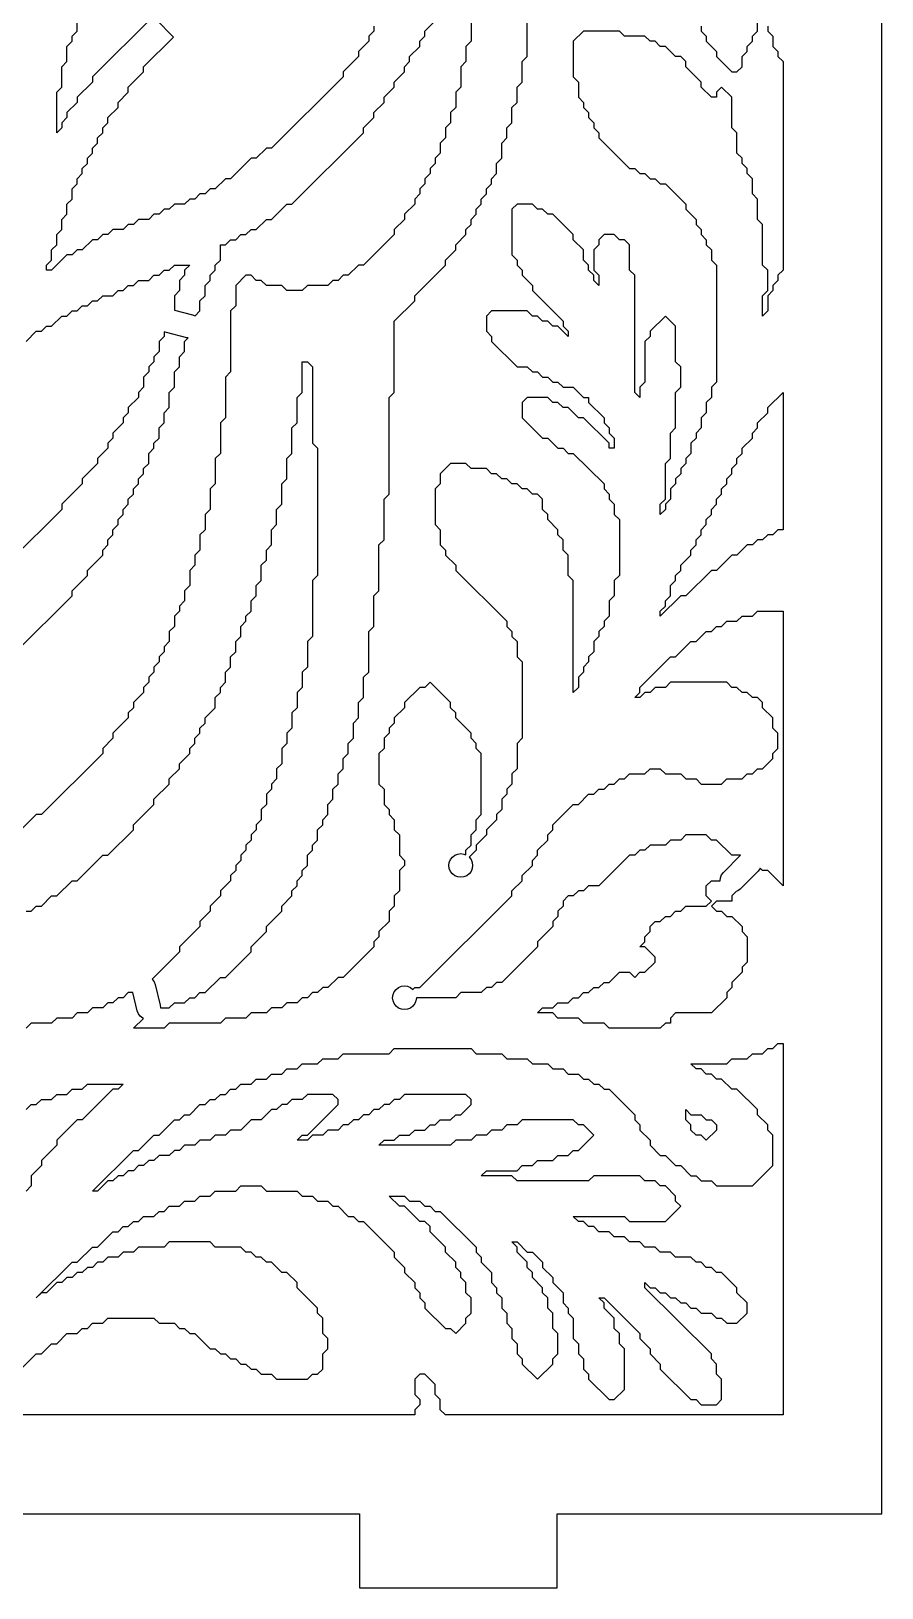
# Model space of a CAD drawing. Header units: millimetres. Extents: x 0 to 63, y 0 to 126.
# Drawn here: x 28.8 to 63.3, y 0 to 63 of the extents above; entities that cross this region are included whole.
import ezdxf

# ---------------------------------------------------------------- set-up
doc = ezdxf.new("R2010")
doc.units = ezdxf.units.MM
doc.layers.add('CUT', color=1, linetype='Continuous')

msp = doc.modelspace()

# ---------------------------------------------------------------- linework, layer by layer
at = {"layer": 'CUT'}
for points in [[(42.134, 126), (42.134, 123), (21.134, 123), (21.134, 126), (13.134, 126), (13.134, 123), (0, 123), (0, 3), (13.134, 3), (13.134, 0), (21.134, 0), (21.134, 3), (42.134, 3), (42.134, 0), (50.134, 0), (50.134, 3), (63.2679, 3), (63.2679, 123), (50.134, 123), (50.134, 126)], [(54.921032, 40.764706), (54.921032, 40.970588), (55.128028, 41.176471), (55.128028, 41.382353), (55.54202, 41.794118), (55.54202, 42), (55.749016, 42.205882), (55.749016, 42.411765), (55.956012, 42.617647), (55.956012, 42.823529), (56.163008, 43.029412), (56.163008, 43.235294), (56.370004, 43.441176), (56.370004, 43.647059), (56.577, 43.852941), (56.577, 44.058824), (56.783996, 44.264706), (56.783996, 44.470588), (56.990992, 44.676471), (56.990992, 44.882353), (57.197989, 45.088235), (57.197989, 45.294118), (57.404985, 45.5), (57.404985, 45.705882), (57.611981, 45.911765), (57.611981, 46.117647), (58.025973, 46.529412), (58.025973, 46.735294), (58.232969, 46.941176), (58.232969, 47.147059), (58.646961, 47.558824), (58.646961, 47.764706), (59.267949, 48.382353), (59.267949, 42.823529), (59.060953, 42.823529), (58.853957, 42.617647), (58.646961, 42.617647), (58.439965, 42.411765), (58.232969, 42.411765), (58.025973, 42.205882), (57.818977, 42.205882), (57.404985, 41.794118), (57.197989, 41.794118), (56.577, 41.176471), (56.370004, 41.176471), (55.335024, 40.147059), (55.128028, 40.147059), (54.300044, 39.323529), (54.300044, 39.529412), (54.50704, 39.735294), (54.50704, 39.941176), (54.714036, 40.147059), (54.714036, 40.558824)], [(53.265064, 36.029412), (53.472059, 36.235294), (53.472059, 36.441176), (54.714036, 37.676471), (54.921032, 37.676471), (55.54202, 38.294118), (55.749016, 38.294118), (56.163008, 38.705882), (56.370004, 38.705882), (56.577, 38.911765), (56.783996, 38.911765), (56.990992, 39.117647), (57.404985, 39.117647), (57.611981, 39.323529), (58.025973, 39.323529), (58.232969, 39.529412), (59.267949, 39.529412), (59.267949, 28.411765), (58.646961, 29.029412), (58.439965, 29.029412), (58.343851, 29.125009), (58.334904, 29.103245), (58.258892, 29.003628), (57.538314, 28.279153), (57.439109, 28.202604), (57.374631, 28.175692), (57.197989, 28), (57.197989, 27.794118), (56.577, 27.794118), (56.370004, 27.588235), (56.577, 27.382353), (56.783996, 27.382353), (56.990992, 27.176471), (57.197989, 27.176471), (57.611981, 26.764706), (57.611981, 26.558824), (57.818977, 26.352941), (57.818977, 25.323529), (57.611981, 25.117647), (57.611981, 24.911765), (57.197989, 24.5), (57.197989, 24.294118), (56.990992, 24.088235), (56.990992, 23.882353), (56.370004, 23.264706), (54.921032, 23.264706), (54.714036, 23.058824), (54.714036, 22.852941), (54.50704, 22.852941), (54.300044, 22.647059), (52.230083, 22.647059), (52.023087, 22.852941), (51.195103, 22.852941), (50.988107, 23.058824), (50.160122, 23.058824), (49.953126, 23.264706), (49.332138, 23.264706), (49.539134, 23.470588), (49.953126, 23.470588), (50.160122, 23.676471), (50.574114, 23.676471), (50.781111, 23.882353), (50.988107, 23.882353), (51.195103, 24.088235), (51.402099, 24.088235), (51.609095, 24.294118), (51.816091, 24.294118), (52.023087, 24.5), (52.230083, 24.5), (52.644075, 24.911765), (53.058067, 24.911765), (53.265063, 24.705882), (53.472059, 24.911765), (53.679055, 24.911765), (54.093048, 25.323529), (54.093048, 25.529412), (53.679055, 25.941176), (53.472059, 25.941176), (53.679055, 26.147059), (53.679055, 26.352941), (53.886052, 26.558824), (53.886052, 26.764706), (54.093048, 26.970588), (54.300044, 26.970588), (54.50704, 27.176471), (54.714036, 27.176471), (54.921032, 27.382353), (55.128028, 27.382353), (55.335024, 27.588235), (56.163008, 27.588235), (56.370004, 27.794118), (56.163008, 28), (56.163008, 28.411765), (56.370004, 28.617647), (56.718157, 28.617647), (56.734011, 28.740629), (56.78165, 28.856525), (56.857663, 28.956142), (57.544863, 29.647059), (57.197989, 29.647059), (56.577, 30.264706), (56.370004, 30.264706), (56.163008, 30.470588), (55.335024, 30.470588), (55.128028, 30.264706), (54.714036, 30.264706), (54.50704, 30.058824), (53.886052, 30.058824), (53.679055, 29.852941), (53.472059, 29.852941), (53.265063, 29.647059), (53.058067, 29.647059), (51.816091, 28.411765), (51.402099, 28.411765), (51.195103, 28.205882), (50.988107, 28.205882), (50.781111, 28), (50.574114, 28), (50.367118, 27.794118), (50.367118, 27.588235), (50.160122, 27.382353), (50.160122, 27.176471), (49.953126, 26.970588), (49.953126, 26.764706), (49.332138, 26.147059), (49.332138, 25.941176), (47.883166, 24.5), (47.67617, 24.5), (47.469174, 24.294118), (47.262177, 24.294118), (47.055181, 24.088235), (46.227197, 24.088235), (46.020201, 23.882353), (44.43024, 23.882353), (44.413885, 23.75812), (44.365933, 23.642353), (44.289652, 23.542942), (44.19024, 23.466661), (44.074474, 23.418709), (43.95024, 23.402353), (43.826007, 23.418709), (43.71024, 23.466661), (43.610829, 23.542942), (43.534548, 23.642353), (43.486596, 23.75812), (43.47024, 23.882353), (43.486596, 24.006586), (43.534548, 24.122353), (43.610829, 24.221764), (43.71024, 24.298045), (43.826007, 24.345997), (43.95024, 24.362353), (44.074474, 24.345997), (44.19024, 24.298045), (44.289652, 24.221764), (44.290446, 24.220728), (44.364233, 24.294118), (44.571229, 24.294118), (48.297158, 28), (48.297158, 28.205882), (48.71115, 28.617647), (48.71115, 28.823529), (49.125142, 29.235294), (49.125142, 29.441176), (49.332138, 29.647059), (49.332138, 29.852941), (49.74613, 30.264706), (49.74613, 30.470588), (49.953126, 30.676471), (49.953126, 30.882353), (50.781111, 31.705882), (50.988107, 31.705882), (51.402099, 32.117647), (51.609095, 32.117647), (51.816091, 32.323529), (52.023087, 32.323529), (52.230083, 32.529412), (52.437079, 32.529412), (52.644075, 32.735294), (52.851071, 32.735294), (53.058067, 32.941176), (53.679055, 32.941176), (53.886052, 33.147059), (54.300044, 33.147059), (54.50704, 32.941176), (55.128028, 32.941176), (55.335024, 32.735294), (55.749016, 32.735294), (55.956012, 32.529412), (56.783996, 32.529412), (56.990992, 32.735294), (57.611981, 32.735294), (57.818977, 32.941176), (58.025973, 32.941176), (58.232969, 33.147059), (58.439965, 33.147059), (58.853957, 33.558824), (58.853957, 33.764706), (59.060953, 33.970588), (59.060953, 34.588235), (58.853957, 34.794118), (58.853957, 35.205882), (58.439965, 35.617647), (58.439965, 35.823529), (58.232969, 36.029412), (58.025973, 36.029412), (57.818977, 36.235294), (57.611981, 36.235294), (57.404985, 36.441176), (57.197989, 36.441176), (56.990992, 36.647059), (54.714036, 36.647059), (54.50704, 36.441176), (54.093048, 36.441176), (53.886052, 36.235294), (53.679055, 36.235294), (53.472059, 36.029412)], [(56.163008, 18.117647), (55.956012, 18.323529), (55.749016, 18.323529), (55.54202, 18.529412), (55.54202, 18.735294), (55.335024, 18.941176), (55.335024, 19.352941), (55.54202, 19.147059), (55.956012, 19.147059), (56.163008, 18.941176), (56.370004, 18.941176), (56.577, 18.735294), (56.577, 18.529412)]]:
    msp.add_lwpolyline(points, close=True, dxfattribs=at)
for points in [[(46.641189, 64.029412), (46.641189, 62.588235), (46.434193, 62.382353), (46.434193, 61.764706), (46.227197, 61.558824), (46.227197, 60.735294), (46.020201, 60.529412), (46.020201, 59.911765), (45.813205, 59.705882), (45.813205, 59.294118), (45.606209, 59.088235), (45.606209, 58.676471), (45.399213, 58.470588), (45.399213, 58.058824), (45.192217, 57.852941), (45.192217, 57.647059), (44.985221, 57.441176), (44.985221, 57.235294), (44.778225, 57.029412), (44.778225, 56.823529), (44.571229, 56.617647), (44.571229, 56.411765), (44.364233, 56.205882), (44.364233, 56), (43.95024, 55.588235), (43.95024, 55.382353), (43.536248, 54.970588), (43.536248, 54.764706), (42.294272, 53.529412), (42.087276, 53.529412), (41.673284, 53.117647), (41.466288, 53.117647), (41.259292, 52.911765), (41.052296, 52.911765), (40.845299, 52.705882), (40.017315, 52.705882), (39.810319, 52.5), (39.189331, 52.5), (38.982335, 52.705882), (38.361347, 52.705882), (38.154351, 52.911765), (37.947355, 52.911765), (37.740358, 53.117647), (37.533362, 53.117647), (37.11937, 52.705882), (37.11937, 51.882353), (36.912374, 51.676471), (36.912374, 49.205882), (36.705378, 49), (36.705378, 47.352941), (36.498382, 47.147059), (36.498382, 45.911765), (36.291386, 45.705882), (36.291386, 44.676471), (36.08439, 44.470588), (36.08439, 43.647059), (35.877394, 43.441176), (35.877394, 42.823529), (35.670398, 42.617647), (35.670398, 42), (35.463402, 41.794118), (35.463402, 41.382353), (35.256406, 41.176471), (35.256406, 40.558824), (35.04941, 40.352941), (35.04941, 39.941176), (34.842414, 39.735294), (34.842414, 39.529412), (34.635418, 39.323529), (34.635418, 38.911765), (34.428421, 38.705882), (34.428421, 38.294118), (34.221425, 38.088235), (34.221425, 37.882353), (34.014429, 37.676471), (34.014429, 37.470588), (33.807433, 37.264706), (33.807433, 37.058824), (33.600437, 36.852941), (33.600437, 36.647059), (33.393441, 36.441176), (33.393441, 36.235294), (32.979449, 35.823529), (32.979449, 35.617647), (32.772453, 35.411765), (32.772453, 35.205882), (32.151465, 34.588235), (32.151465, 34.382353), (31.737473, 33.970588), (31.737473, 33.764706), (29.25352, 31.294118), (29.046524, 31.294118), (28.21854, 30.470588)], [(28.632532, 27.382353), (28.839528, 27.382353), (29.046524, 27.588235), (29.25352, 27.588235), (29.667512, 28), (29.874508, 28), (30.495496, 28.617647), (30.702492, 28.617647), (31.737473, 29.647059), (31.944469, 29.647059), (32.979449, 30.676471), (32.979449, 30.882353), (33.807433, 31.705882), (33.807433, 31.911765), (34.428421, 32.529412), (34.428421, 32.735294), (34.842414, 33.147059), (34.842414, 33.352941), (35.256406, 33.764706), (35.256406, 33.970588), (35.463402, 34.176471), (35.463402, 34.382353), (35.670398, 34.588235), (35.670398, 34.794118), (35.877394, 35), (35.877394, 35.205882), (36.291386, 35.617647), (36.291386, 36.029412), (36.498382, 36.235294), (36.498382, 36.441176), (36.705378, 36.647059), (36.705378, 37.058824), (36.912374, 37.264706), (36.912374, 37.676471), (37.11937, 37.882353), (37.11937, 38.294118), (37.326366, 38.5), (37.326366, 38.911765), (37.533362, 39.117647), (37.533362, 39.323529), (37.740358, 39.529412), (37.740358, 39.941176), (37.947355, 40.147059), (37.947355, 40.558824), (38.154351, 40.764706), (38.154351, 41.382353), (38.361347, 41.588235), (38.361347, 42), (38.568343, 42.205882), (38.568343, 42.823529), (38.775339, 43.029412), (38.775339, 43.647059), (38.982335, 43.852941), (38.982335, 44.676471), (39.189331, 44.882353), (39.189331, 45.705882), (39.396327, 45.911765), (39.396327, 46.941176), (39.603323, 47.147059), (39.603323, 48.176471), (39.810319, 48.382353), (39.810319, 49.617647), (40.017315, 49.617647), (40.224311, 49.411765), (40.224311, 46.323529), (40.431307, 46.117647), (40.431307, 40.970588), (40.224311, 40.764706), (40.224311, 38.5), (40.017315, 38.294118), (40.017315, 37.264706), (39.810319, 37.058824), (39.810319, 36.441176), (39.603323, 36.235294), (39.603323, 35.617647), (39.396327, 35.411765), (39.396327, 34.794118), (39.189331, 34.588235), (39.189331, 34.176471), (38.982335, 33.970588), (38.982335, 33.352941), (38.775339, 33.147059), (38.775339, 32.735294), (38.568343, 32.529412), (38.568343, 32.323529), (38.361347, 32.117647), (38.361347, 31.705882), (38.154351, 31.5), (38.154351, 31.088235), (37.947355, 30.882353), (37.947355, 30.676471), (37.740358, 30.470588), (37.740358, 30.264706), (37.533362, 30.058824), (37.533362, 29.852941), (37.326366, 29.647059), (37.326366, 29.441176), (37.11937, 29.235294), (37.11937, 29.029412), (36.912374, 28.823529), (36.912374, 28.617647), (36.498382, 28.205882), (36.498382, 28), (36.08439, 27.588235), (36.08439, 27.382353), (35.670398, 26.970588), (35.670398, 26.764706), (34.842414, 25.941176), (34.842414, 25.735294), (33.73322, 24.632068), (33.738088, 24.628211), (33.812815, 24.527626), (33.858961, 24.411127), (34.065957, 23.587598), (34.079514, 23.470588), (34.428421, 23.470588), (34.635418, 23.676471), (35.04941, 23.676471), (35.256406, 23.882353), (35.463402, 23.882353), (35.670398, 24.088235), (35.877394, 24.088235), (36.498382, 24.705882), (36.705378, 24.705882), (37.740358, 25.735294), (37.740358, 25.941176), (38.361347, 26.558824), (38.361347, 26.764706), (38.982335, 27.382353), (38.982335, 27.588235), (39.396327, 28), (39.396327, 28.205882), (39.603323, 28.411765), (39.603323, 28.617647), (39.810319, 28.823529), (39.810319, 29.029412), (40.017315, 29.235294), (40.017315, 29.647059), (40.224311, 29.852941), (40.224311, 30.058824), (40.431307, 30.264706), (40.431307, 30.676471), (40.638303, 30.882353), (40.638303, 31.088235), (40.845299, 31.294118), (40.845299, 31.705882), (41.052296, 31.911765), (41.052296, 32.323529), (41.259292, 32.529412), (41.259292, 32.941176), (41.466288, 33.147059), (41.466288, 33.558824), (41.673284, 33.764706), (41.673284, 34.176471), (41.88028, 34.382353), (41.88028, 35), (42.087276, 35.205882), (42.087276, 35.823529), (42.294272, 36.029412), (42.294272, 36.852941), (42.501268, 37.058824), (42.501268, 38.705882), (42.708264, 38.911765), (42.708264, 40.147059), (42.91526, 40.352941), (42.91526, 42.205882), (43.122256, 42.411765), (43.122256, 44.058824), (43.329252, 44.264706), (43.329252, 48.176471), (43.536248, 48.382353), (43.536248, 51.264706), (44.364233, 52.088235), (44.364233, 52.294118), (45.606209, 53.529412), (45.606209, 53.735294), (46.020201, 54.147059), (46.020201, 54.352941), (46.434193, 54.764706), (46.434193, 54.970588), (46.641189, 55.176471), (46.641189, 55.382353), (46.848185, 55.588235), (46.848185, 55.794118), (47.055181, 56), (47.055181, 56.205882), (47.262177, 56.411765), (47.262177, 56.617647), (47.469174, 56.823529), (47.469174, 57.029412), (47.67617, 57.235294), (47.67617, 57.647059), (47.883166, 57.852941), (47.883166, 58.470588), (48.090162, 58.676471), (48.090162, 59.088235), (48.297158, 59.294118), (48.297158, 59.911765), (48.504154, 60.117647), (48.504154, 60.735294), (48.71115, 60.941176), (48.71115, 61.764706), (48.918146, 61.970588), (48.918146, 63.411765)], [(28.632532, 50.441176), (29.046524, 50.852941), (29.25352, 50.852941), (29.460516, 51.058824), (29.667512, 51.058824), (30.081504, 51.470588), (30.2885, 51.470588), (30.495496, 51.676471), (30.702492, 51.676471), (30.909488, 51.882353), (31.116484, 51.882353), (31.32348, 52.088235), (31.530477, 52.088235), (31.737473, 52.294118), (32.151465, 52.294118), (32.358461, 52.5), (32.565457, 52.5), (32.772453, 52.705882), (32.979449, 52.705882), (33.186445, 52.911765), (33.600437, 52.911765), (33.807433, 53.117647), (34.014429, 53.117647), (34.221425, 53.323529), (34.428421, 53.323529), (34.635418, 53.529412), (35.256406, 53.529412), (35.04941, 53.323529), (35.04941, 53.117647), (34.842414, 52.911765), (34.842414, 52.5), (34.635418, 52.294118), (34.635418, 51.707852), (35.372233, 51.524639), (35.47652, 51.483636), (35.670398, 51.676471), (35.670398, 52.088235), (35.877394, 52.294118), (35.877394, 52.705882), (36.08439, 52.911765), (36.08439, 53.117647), (36.291386, 53.323529), (36.291386, 53.529412), (36.498382, 53.735294), (36.498382, 54.352941), (36.705378, 54.352941), (36.912374, 54.558824), (37.11937, 54.558824), (37.326366, 54.764706), (37.533362, 54.764706), (37.740358, 54.970588), (37.947355, 54.970588), (38.361347, 55.382353), (38.568343, 55.382353), (39.189331, 56), (39.396327, 56), (42.294272, 58.882353), (42.294272, 59.088235), (42.708264, 59.5), (42.708264, 59.705882), (43.122256, 60.117647), (43.122256, 60.323529), (43.536248, 60.735294), (43.536248, 60.941176), (43.95024, 61.352941), (43.95024, 61.558824), (44.157236, 61.764706), (44.157236, 61.970588), (44.571229, 62.382353), (44.571229, 62.588235), (44.778225, 62.794118), (44.778225, 63), (45.192217, 63.411765)], [(58.646961, 63.205882), (58.646961, 63), (58.853957, 62.794118), (58.853957, 62.382353), (59.060953, 62.176471), (59.060953, 61.970588), (59.267949, 61.764706), (59.267949, 53.323529), (59.060953, 53.117647), (59.060953, 52.911765), (58.853957, 52.705882), (58.853957, 52.5), (58.646961, 52.294118), (58.646961, 51.676471), (58.439965, 51.470588), (58.439965, 52.294118), (58.646961, 52.5), (58.646961, 53.323529), (58.439965, 53.529412), (58.439965, 55.176471), (58.232969, 55.382353), (58.232969, 56.205882), (58.025973, 56.411765), (58.025973, 57.029412), (57.818977, 57.235294), (57.818977, 57.441176), (57.611981, 57.647059), (57.611981, 57.852941), (57.404985, 58.058824), (57.404985, 58.882353), (57.197989, 59.088235), (57.197989, 60.323529), (56.783996, 60.735294), (56.577, 60.529412), (56.577, 60.323529), (56.370004, 60.323529), (55.956012, 60.735294), (55.956012, 60.941176), (55.335024, 61.558824), (55.335024, 61.764706), (55.128028, 61.970588), (54.921032, 61.970588), (54.50704, 62.382353), (54.300044, 62.382353), (54.093048, 62.588235), (53.886052, 62.588235), (53.679055, 62.794118), (52.851071, 62.794118), (52.644075, 63), (51.195103, 63), (50.781111, 62.588235), (50.781111, 61.147059), (50.988107, 60.941176), (50.988107, 60.323529), (51.195103, 60.117647), (51.195103, 59.911765), (51.402099, 59.705882), (51.402099, 59.5), (51.609095, 59.294118), (51.609095, 59.088235), (51.816091, 58.882353), (51.816091, 58.676471), (53.058067, 57.441176), (53.265063, 57.441176), (53.472059, 57.235294), (53.679055, 57.235294), (53.886052, 57.029412), (54.093048, 57.029412), (54.300044, 56.823529), (54.50704, 56.823529), (55.335024, 56), (55.335024, 55.794118), (55.749016, 55.382353), (55.749016, 55.176471), (55.956012, 54.970588), (55.956012, 54.764706), (56.163008, 54.558824), (56.163008, 54.352941), (56.370004, 54.147059), (56.370004, 53.735294), (56.577, 53.529412), (56.577, 48.794118), (56.370004, 48.588235), (56.370004, 48.176471), (56.163008, 47.970588), (56.163008, 47.558824), (55.956012, 47.352941), (55.956012, 46.941176), (55.749016, 46.735294), (55.749016, 46.529412), (55.54202, 46.323529), (55.54202, 45.911765), (55.335024, 45.705882), (55.335024, 45.5), (55.128028, 45.294118), (55.128028, 45.088235), (54.921032, 44.882353), (54.921032, 44.676471), (54.714036, 44.470588), (54.714036, 44.058824), (54.50704, 43.852941), (54.50704, 43.647059), (54.300044, 43.441176), (54.300044, 43.852941), (54.50704, 44.058824), (54.50704, 45.5), (54.714036, 45.705882), (54.714036, 46.735294), (54.921032, 46.941176), (54.921032, 48.382353), (55.128028, 48.588235), (55.128028, 49.411765), (54.921032, 49.617647), (54.921032, 51.058824), (54.50704, 51.470588), (53.886052, 50.852941), (53.886052, 50.647059), (53.679055, 50.441176), (53.679055, 48.794118), (53.472059, 48.588235), (53.472059, 48.176471), (53.265063, 48.382353), (53.265063, 53.117647), (53.058067, 53.323529), (53.058067, 54.352941), (52.851071, 54.558824), (52.644075, 54.558824), (52.437079, 54.764706), (52.023087, 54.764706), (51.816091, 54.558824), (51.816091, 54.352941), (51.609095, 54.147059), (51.609095, 53.323529), (51.816091, 53.117647), (51.816091, 52.705882), (51.609095, 52.911765), (51.609095, 53.117647), (51.402099, 53.323529), (51.402099, 53.529412), (51.195103, 53.735294), (51.195103, 54.147059), (50.781111, 54.558824), (50.781111, 54.764706), (49.953126, 55.588235), (49.74613, 55.588235), (49.539134, 55.794118), (49.332138, 55.794118), (49.125142, 56), (48.504154, 56), (48.297158, 55.794118), (48.297158, 53.941176), (48.504154, 53.735294), (48.504154, 53.529412), (48.71115, 53.323529), (48.71115, 53.117647), (49.125142, 52.705882), (49.125142, 52.5), (50.367118, 51.264706), (50.367118, 51.058824), (50.574114, 50.852941), (50.574114, 50.647059), (50.160122, 51.058824), (49.953126, 51.058824), (49.74613, 51.264706), (49.539134, 51.264706), (49.332138, 51.470588), (49.125142, 51.470588), (48.918146, 51.676471), (47.469174, 51.676471), (47.262177, 51.470588), (47.262177, 50.852941), (47.469174, 50.647059), (47.469174, 50.441176), (48.504154, 49.411765), (48.918146, 49.411765), (49.125142, 49.205882), (49.332138, 49.205882), (49.539134, 49), (49.74613, 49), (49.953126, 48.794118), (50.160122, 48.794118), (50.367118, 48.588235), (50.781111, 48.588235), (51.195103, 48.176471), (51.402099, 48.176471), (51.402099, 47.970588), (52.023087, 47.352941), (52.023087, 47.147059), (52.230083, 46.941176), (52.230083, 46.735294), (52.437079, 46.529412), (52.437079, 46.117647), (52.230083, 46.117647), (52.230083, 46.323529), (51.195103, 47.352941), (50.988107, 47.352941), (50.574114, 47.764706), (50.367118, 47.764706), (50.160122, 47.970588), (49.953126, 47.970588), (49.74613, 48.176471), (48.918146, 48.176471), (48.71115, 47.970588), (48.71115, 47.352941), (49.539134, 46.529412), (49.74613, 46.529412), (50.160122, 46.117647), (50.367118, 46.117647), (50.574114, 45.911765), (50.781111, 45.911765), (52.023087, 44.676471), (52.023087, 44.470588), (52.230083, 44.264706), (52.230083, 44.058824), (52.437079, 43.852941), (52.437079, 43.441176), (52.644075, 43.235294), (52.644075, 40.970588), (52.437079, 40.764706), (52.437079, 40.147059), (52.230083, 39.941176), (52.230083, 39.323529), (52.023087, 39.117647), (52.023087, 38.911765), (51.816091, 38.705882), (51.816091, 38.5), (51.609095, 38.294118), (51.609095, 37.882353), (51.402099, 37.676471), (51.402099, 37.470588), (51.195103, 37.264706), (51.195103, 37.058824), (50.988107, 36.852941), (50.988107, 36.441176), (50.781111, 36.235294), (50.781111, 40.764706), (50.574114, 40.970588), (50.574114, 41.794118), (50.367118, 42), (50.367118, 42.411765), (50.160122, 42.617647), (50.160122, 42.823529), (49.74613, 43.235294), (49.74613, 43.441176), (49.539134, 43.647059), (49.539134, 44.058824), (49.332138, 44.264706), (49.125142, 44.264706), (48.918146, 44.470588), (48.71115, 44.470588), (48.504154, 44.676471), (48.297158, 44.676471), (48.090162, 44.882353), (47.883166, 44.882353), (47.67617, 45.088235), (47.469174, 45.088235), (47.262177, 45.294118), (46.641189, 45.294118), (46.434193, 45.5), (45.813205, 45.5), (45.399213, 45.088235), (45.399213, 44.676471), (45.192217, 44.470588), (45.192217, 43.029412), (45.399213, 42.823529), (45.399213, 42.205882), (45.606209, 42), (45.606209, 41.794118), (46.020201, 41.382353), (46.020201, 41.176471), (48.090162, 39.117647), (48.090162, 38.911765), (48.297158, 38.705882), (48.297158, 38.5), (48.504154, 38.294118), (48.504154, 37.676471), (48.71115, 37.470588), (48.71115, 34.382353), (48.504154, 34.176471), (48.504154, 33.147059), (48.297158, 32.941176), (48.297158, 32.529412), (48.090162, 32.323529), (48.090162, 32.117647), (47.883166, 31.911765), (47.883166, 31.5), (47.67617, 31.294118), (47.67617, 31.088235), (47.262177, 30.676471), (47.262177, 30.470588), (46.848185, 30.058824), (46.848185, 29.852941), (46.567403, 29.57367), (46.642889, 29.475294), (46.690842, 29.359527), (46.707197, 29.235294), (46.690842, 29.111061), (46.642889, 28.995294), (46.566608, 28.895883), (46.467197, 28.819602), (46.35143, 28.77165), (46.227197, 28.755294), (46.102964, 28.77165), (45.987197, 28.819602), (45.887786, 28.895883), (45.811505, 28.995294), (45.763553, 29.111061), (45.747197, 29.235294), (45.763553, 29.359527), (45.811505, 29.475294), (45.887786, 29.574705), (45.987197, 29.650986), (46.102964, 29.698939), (46.227197, 29.715294), (46.35143, 29.698939), (46.434193, 29.664657), (46.434193, 29.852941), (46.641189, 30.058824), (46.641189, 30.470588), (46.848185, 30.676471), (46.848185, 31.088235), (47.055181, 31.294118), (47.055181, 33.764706), (46.848185, 33.970588), (46.848185, 34.176471), (46.641189, 34.382353), (46.641189, 34.588235), (46.020201, 35.205882), (46.020201, 35.411765), (45.813205, 35.617647), (45.813205, 35.823529), (44.985221, 36.647059), (44.778225, 36.441176), (44.571229, 36.441176), (43.95024, 35.823529), (43.95024, 35.617647), (43.536248, 35.205882), (43.536248, 35), (43.329252, 34.794118), (43.329252, 34.588235), (43.122256, 34.382353), (43.122256, 33.970588), (42.91526, 33.764706), (42.91526, 32.529412), (43.122256, 32.323529), (43.122256, 31.705882), (43.329252, 31.5), (43.329252, 31.294118), (43.536248, 31.088235), (43.536248, 30.676471), (43.743244, 30.470588), (43.743244, 29.647059), (43.95024, 29.441176), (43.95024, 29.235294), (43.743244, 29.029412), (43.743244, 28.205882), (43.536248, 28), (43.536248, 27.588235), (43.329252, 27.382353), (43.329252, 26.970588), (42.91526, 26.558824), (42.91526, 26.352941), (42.708264, 26.147059), (42.708264, 25.941176), (41.466288, 24.705882), (41.259292, 24.705882), (40.845299, 24.294118), (40.638303, 24.294118), (40.431307, 24.088235), (40.224311, 24.088235), (40.017315, 23.882353), (39.810319, 23.882353), (39.603323, 23.676471), (39.189331, 23.676471), (38.982335, 23.470588), (38.568343, 23.470588), (38.361347, 23.264706), (37.740358, 23.264706), (37.533362, 23.058824), (36.705378, 23.058824), (36.498382, 22.852941), (34.428421, 22.852941), (34.221425, 22.647059), (32.979449, 22.647059), (33.381386, 23.046833), (33.354003, 23.058678), (33.25579, 23.136495), (33.181064, 23.23708), (33.134917, 23.353579), (32.95026, 24.088235), (32.772453, 24.088235), (32.565457, 23.882353), (32.358461, 23.882353), (32.151465, 23.676471), (31.944469, 23.676471), (31.737473, 23.470588), (31.32348, 23.470588), (31.116484, 23.264706), (30.702492, 23.264706), (30.495496, 23.058824), (29.874508, 23.058824), (29.667512, 22.852941), (28.839528, 22.852941), (28.632532, 22.647059)], [(42.708264, 63.205882), (42.708264, 63), (42.501268, 62.794118), (42.501268, 62.588235), (42.087276, 62.176471), (42.087276, 61.970588), (41.466288, 61.352941), (41.466288, 61.147059), (38.568343, 58.264706), (38.361347, 58.264706), (37.947355, 57.852941), (37.740358, 57.852941), (36.912374, 57.029412), (36.705378, 57.029412), (36.291386, 56.617647), (36.08439, 56.617647), (35.877394, 56.411765), (35.670398, 56.411765), (35.463402, 56.205882), (35.256406, 56.205882), (35.04941, 56), (34.635418, 56), (34.428421, 55.794118), (34.221425, 55.794118), (34.014429, 55.588235), (33.807433, 55.588235), (33.600437, 55.382353), (33.186445, 55.382353), (32.979449, 55.176471), (32.772453, 55.176471), (32.565457, 54.970588), (32.151465, 54.970588), (31.944469, 54.764706), (31.737473, 54.764706), (31.530477, 54.558824), (31.32348, 54.558824), (30.909488, 54.147059), (30.702492, 54.147059), (30.495496, 53.941176), (30.2885, 53.941176), (29.667512, 53.323529), (29.460516, 53.323529), (29.460516, 53.529412), (29.667512, 53.735294), (29.667512, 54.147059), (29.874508, 54.352941), (29.874508, 54.764706), (30.081504, 54.970588), (30.081504, 55.382353), (30.2885, 55.588235), (30.2885, 56), (30.495496, 56.205882), (30.495496, 56.617647), (30.702492, 56.823529), (30.702492, 57.029412), (30.909488, 57.235294), (30.909488, 57.441176), (31.116484, 57.647059), (31.116484, 57.852941), (31.32348, 58.058824), (31.32348, 58.264706), (31.530477, 58.470588), (31.530477, 58.676471), (31.737473, 58.882353), (31.737473, 59.088235), (31.944469, 59.294118), (31.944469, 59.5), (32.358461, 59.911765), (32.358461, 60.117647), (32.772453, 60.529412), (32.772453, 60.735294), (33.393441, 61.352941), (33.393441, 61.558824), (34.601678, 62.760559), (33.8811, 63.485035)], [(33.796141, 63.606416), (31.32348, 61.147059), (31.32348, 60.941176), (30.702492, 60.323529), (30.702492, 60.117647), (30.2885, 59.705882), (30.2885, 59.5), (30.081504, 59.294118), (30.081504, 59.088235), (29.874508, 58.882353), (29.874508, 60.529412), (30.081504, 60.735294), (30.081504, 61.558824), (30.2885, 61.764706), (30.2885, 62.382353), (30.495496, 62.588235), (30.495496, 62.794118), (30.702492, 63), (30.702492, 63.411765)], [(55.956012, 63.205882), (55.956012, 63), (56.163008, 62.794118), (56.163008, 62.588235), (56.577, 62.176471), (56.577, 61.970588), (57.197989, 61.352941), (57.404985, 61.352941), (57.611981, 61.558824), (57.611981, 61.970588), (57.818977, 62.176471), (57.818977, 62.382353), (58.025973, 62.588235), (58.025973, 62.794118), (58.232969, 63), (58.232969, 63.411765)], [(28.21854, 37.882353), (30.495496, 40.147059), (30.495496, 40.352941), (31.116484, 40.970588), (31.116484, 41.176471), (31.737473, 41.794118), (31.737473, 42), (31.944469, 42.205882), (31.944469, 42.411765), (32.151465, 42.617647), (32.151465, 42.823529), (32.358461, 43.029412), (32.358461, 43.235294), (32.565457, 43.441176), (32.565457, 43.647059), (32.772453, 43.852941), (32.772453, 44.058824), (32.979449, 44.264706), (32.979449, 44.470588), (33.186445, 44.676471), (33.186445, 44.882353), (33.393441, 45.088235), (33.393441, 45.294118), (33.600437, 45.5), (33.600437, 45.911765), (33.807433, 46.117647), (33.807433, 46.323529), (34.014429, 46.529412), (34.014429, 46.941176), (34.221425, 47.147059), (34.221425, 47.558824), (34.428421, 47.764706), (34.428421, 48.382353), (34.635418, 48.588235), (34.635418, 49.205882), (34.842414, 49.411765), (34.842414, 49.823529), (35.04941, 50.029412), (35.04941, 50.441176), (35.195775, 50.586755), (35.140578, 50.593008), (34.312594, 50.79889), (34.221425, 50.834736), (34.221425, 50.647059), (34.014429, 50.441176), (34.014429, 50.029412), (33.807433, 49.823529), (33.807433, 49.617647), (33.600437, 49.411765), (33.600437, 49.205882), (33.393441, 49), (33.393441, 48.588235), (33.186445, 48.382353), (33.186445, 48.176471), (32.772453, 47.764706), (32.772453, 47.558824), (32.565457, 47.352941), (32.565457, 47.147059), (32.151465, 46.735294), (32.151465, 46.529412), (31.944469, 46.323529), (31.944469, 46.117647), (31.530477, 45.705882), (31.530477, 45.5), (30.909488, 44.882353), (30.909488, 44.676471), (30.081504, 43.852941), (30.081504, 43.647059), (28.011543, 41.588235)], [(28.425536, 8.852941), (29.046524, 9.470588), (29.25352, 9.470588), (29.667512, 9.882353), (29.874508, 9.882353), (30.2885, 10.294118), (30.702492, 10.294118), (30.909488, 10.5), (31.116484, 10.5), (31.32348, 10.705882), (31.737473, 10.705882), (31.944469, 10.911765), (33.807433, 10.911765), (34.014429, 10.705882), (34.635418, 10.705882), (34.842414, 10.5), (35.04941, 10.5), (35.256406, 10.294118), (35.463402, 10.294118), (36.08439, 9.676471), (36.291386, 9.676471), (36.498382, 9.470588), (36.705378, 9.470588), (36.912374, 9.264706), (37.11937, 9.264706), (37.326366, 9.058824), (37.533362, 9.058824), (37.740358, 8.852941), (37.947355, 8.852941), (38.154351, 8.647059), (38.568343, 8.647059), (38.775339, 8.441176), (40.017315, 8.441176), (40.224311, 8.647059), (40.431307, 8.647059), (40.638303, 8.852941), (40.638303, 9.470588), (40.845299, 9.676471), (40.845299, 10.088235), (40.638303, 10.294118), (40.638303, 10.911765), (40.431307, 11.117647), (40.431307, 11.323529), (39.603323, 12.147059), (39.603323, 12.352941), (39.189331, 12.764706), (38.982335, 12.764706), (38.568343, 13.176471), (38.361347, 13.176471), (38.154351, 13.382353), (37.947355, 13.382353), (37.740358, 13.588235), (37.533362, 13.588235), (37.326366, 13.794118), (36.291386, 13.794118), (36.08439, 14), (34.428421, 14), (34.221425, 13.794118), (33.186445, 13.794118), (32.979449, 13.588235), (32.565457, 13.588235), (32.358461, 13.382353), (31.944469, 13.382353), (31.737473, 13.176471), (31.530477, 13.176471), (31.32348, 12.970588), (31.116484, 12.970588), (30.909488, 12.764706), (30.702492, 12.764706), (30.495496, 12.558824), (30.2885, 12.558824), (30.081504, 12.352941), (29.874508, 12.352941), (29.460516, 11.941176), (29.25352, 11.941176), (29.046524, 11.735294), (30.495496, 13.176471), (30.702492, 13.176471), (31.32348, 13.794118), (31.530477, 13.794118), (32.151465, 14.411765), (32.358461, 14.411765), (32.565457, 14.617647), (32.772453, 14.617647), (32.979449, 14.823529), (33.186445, 14.823529), (33.393441, 15.029412), (33.807433, 15.029412), (34.014429, 15.235294), (34.221425, 15.235294), (34.428421, 15.441176), (34.842414, 15.441176), (35.04941, 15.647059), (35.463402, 15.647059), (35.670398, 15.852941), (36.08439, 15.852941), (36.291386, 16.058824), (37.11937, 16.058824), (37.326366, 16.264706), (38.154351, 16.264706), (38.361347, 16.058824), (39.603323, 16.058824), (39.810319, 15.852941), (40.224311, 15.852941), (40.431307, 15.647059), (40.845299, 15.647059), (41.052296, 15.441176), (41.259292, 15.441176), (41.673284, 15.029412), (41.88028, 15.029412), (42.087276, 14.823529), (42.294272, 14.823529), (43.536248, 13.588235), (43.536248, 13.382353), (43.95024, 12.970588), (43.95024, 12.764706), (44.364233, 12.352941), (44.364233, 12.147059), (44.571229, 11.941176), (44.571229, 11.735294), (44.778225, 11.529412), (44.778225, 11.323529), (45.606209, 10.5), (45.813205, 10.5), (46.020201, 10.294118), (46.434193, 10.705882), (46.434193, 10.911765), (46.641189, 11.117647), (46.641189, 11.735294), (46.434193, 11.941176), (46.434193, 12.352941), (46.227197, 12.558824), (46.227197, 12.764706), (46.020201, 12.970588), (46.020201, 13.176471), (45.606209, 13.588235), (45.606209, 13.794118), (44.985221, 14.411765), (44.985221, 14.617647), (44.778225, 14.823529), (44.571229, 14.823529), (43.95024, 15.441176), (43.743244, 15.441176), (43.329252, 15.852941), (43.95024, 15.852941), (44.157236, 15.647059), (44.571229, 15.647059), (44.778225, 15.441176), (44.985221, 15.441176), (45.192217, 15.235294), (45.399213, 15.235294), (46.848185, 13.794118), (46.848185, 13.588235), (47.055181, 13.382353), (47.055181, 13.176471), (47.469174, 12.764706), (47.469174, 12.352941), (47.67617, 12.147059), (47.67617, 11.941176), (47.883166, 11.735294), (47.883166, 11.323529), (48.090162, 11.117647), (48.090162, 10.705882), (48.297158, 10.5), (48.297158, 10.088235), (48.504154, 9.882353), (48.504154, 9.470588), (48.71115, 9.264706), (48.71115, 9.058824), (49.332138, 8.441176), (49.953126, 9.058824), (49.953126, 9.264706), (50.160122, 9.470588), (50.160122, 10.294118), (49.953126, 10.5), (49.953126, 11.117647), (49.74613, 11.323529), (49.74613, 11.735294), (49.539134, 11.941176), (49.539134, 12.147059), (49.125142, 12.558824), (49.125142, 12.764706), (48.918146, 12.970588), (48.918146, 13.176471), (48.504154, 13.588235), (48.504154, 13.794118), (48.297158, 14), (48.504154, 14), (48.918146, 13.588235), (49.125142, 13.588235), (49.539134, 13.176471), (49.539134, 12.970588), (49.953126, 12.558824), (49.953126, 12.352941), (50.367118, 11.941176), (50.367118, 11.529412), (50.574114, 11.323529), (50.574114, 11.117647), (50.781111, 10.911765), (50.781111, 10.088235), (50.988107, 9.882353), (50.988107, 9.470588), (51.195103, 9.264706), (51.195103, 8.852941), (51.402099, 8.647059), (51.402099, 8.441176), (52.230083, 7.617647), (52.437079, 7.617647), (52.851071, 8.029412), (52.851071, 9.676471), (52.644075, 9.882353), (52.644075, 10.294118), (52.437079, 10.5), (52.437079, 10.911765), (52.023087, 11.323529), (52.023087, 11.529412), (51.816091, 11.735294), (52.023087, 11.735294), (53.472059, 10.294118), (53.472059, 10.088235), (53.886052, 9.676471), (53.886052, 9.470588), (54.300044, 9.058824), (54.300044, 8.852941), (55.54202, 7.617647), (55.749016, 7.617647), (55.956012, 7.411765), (56.577, 7.411765), (56.783996, 7.617647), (56.783996, 8.441176), (56.577, 8.647059), (56.577, 9.058824), (56.370004, 9.264706), (56.370004, 9.470588), (53.679055, 12.147059), (53.679055, 12.352941), (53.886052, 12.147059), (54.093048, 12.147059), (54.300044, 11.941176), (54.50704, 11.941176), (54.714036, 11.735294), (54.921032, 11.735294), (55.128028, 11.529412), (55.335024, 11.529412), (55.54202, 11.323529), (55.749016, 11.323529), (55.956012, 11.117647), (56.370004, 11.117647), (56.577, 10.911765), (56.783996, 10.911765), (56.990992, 10.705882), (57.404985, 10.705882), (57.818977, 11.117647), (57.818977, 11.529412), (57.404985, 11.941176), (57.404985, 12.147059), (56.783996, 12.764706), (56.577, 12.764706), (56.370004, 12.970588), (56.163008, 12.970588), (55.956012, 13.176471), (55.749016, 13.176471), (55.54202, 13.382353), (54.921032, 13.382353), (54.714036, 13.588235), (54.300044, 13.588235), (54.093048, 13.794118), (53.679055, 13.794118), (53.472059, 14), (53.058067, 14), (52.851071, 14.205882), (52.437079, 14.205882), (52.230083, 14.411765), (51.816091, 14.411765), (51.609095, 14.617647), (51.402099, 14.617647), (51.195103, 14.823529), (50.988107, 14.823529), (50.781111, 15.029412), (52.851071, 15.029412), (53.058067, 14.823529), (54.50704, 14.823529), (55.128028, 15.441176), (54.921032, 15.647059), (54.921032, 15.852941), (54.50704, 16.264706), (54.300044, 16.264706), (54.093048, 16.470588), (53.679055, 16.470588), (53.472059, 16.676471), (51.609095, 16.676471), (51.402099, 16.470588), (48.504154, 16.470588), (48.297158, 16.676471), (47.055181, 16.676471), (47.262177, 16.882353), (48.504154, 16.882353), (48.71115, 17.088235), (49.125142, 17.088235), (49.332138, 17.294118), (49.953126, 17.294118), (50.160122, 17.5), (50.574114, 17.5), (50.781111, 17.705882), (50.988107, 17.705882), (51.609095, 18.323529), (51.195103, 18.735294), (50.988107, 18.735294), (50.781111, 18.941176), (48.71115, 18.941176), (48.504154, 18.735294), (48.090162, 18.735294), (47.883166, 18.529412), (47.469174, 18.529412), (47.262177, 18.323529), (46.848185, 18.323529), (46.641189, 18.117647), (46.020201, 18.117647), (45.813205, 17.911765), (42.91526, 17.911765), (43.122256, 18.117647), (43.536248, 18.117647), (43.743244, 18.323529), (44.157236, 18.323529), (44.364233, 18.529412), (44.778225, 18.529412), (44.985221, 18.735294), (45.192217, 18.735294), (45.399213, 18.941176), (45.813205, 18.941176), (46.020201, 19.147059), (46.227197, 19.147059), (46.641189, 19.558824), (46.641189, 19.764706), (46.434193, 19.970588), (43.95024, 19.970588), (43.743244, 19.764706), (43.536248, 19.764706), (43.329252, 19.558824), (43.122256, 19.558824), (42.91526, 19.352941), (42.708264, 19.352941), (42.501268, 19.147059), (42.294272, 19.147059), (42.087276, 18.941176), (41.88028, 18.941176), (41.673284, 18.735294), (41.466288, 18.735294), (41.259292, 18.529412), (40.845299, 18.529412), (40.638303, 18.323529), (40.224311, 18.323529), (40.017315, 18.117647), (39.603323, 18.117647), (39.810319, 18.323529), (40.017315, 18.323529), (41.259292, 19.558824), (41.259292, 19.764706), (41.052296, 19.970588), (40.017315, 19.970588), (39.810319, 19.764706), (39.396327, 19.764706), (39.189331, 19.558824), (38.982335, 19.558824), (38.775339, 19.352941), (38.568343, 19.352941), (38.154351, 18.941176), (37.740358, 18.941176), (37.326366, 18.529412), (36.912374, 18.529412), (36.705378, 18.323529), (36.291386, 18.323529), (36.08439, 18.117647), (35.670398, 18.117647), (35.463402, 17.911765), (35.04941, 17.911765), (34.842414, 17.705882), (34.635418, 17.705882), (34.428421, 17.5), (34.014429, 17.5), (33.807433, 17.294118), (33.600437, 17.294118), (33.393441, 17.088235), (33.186445, 17.088235), (32.979449, 16.882353), (32.772453, 16.882353), (32.565457, 16.676471), (32.358461, 16.676471), (32.151465, 16.470588), (31.944469, 16.470588), (31.530477, 16.058824), (31.32348, 16.058824), (32.979449, 17.705882), (33.186445, 17.705882), (33.807433, 18.323529), (34.014429, 18.323529), (34.635418, 18.941176), (34.842414, 18.941176), (35.04941, 19.147059), (35.256406, 19.147059), (35.670398, 19.558824), (35.877394, 19.558824), (36.08439, 19.764706), (36.291386, 19.764706), (36.498382, 19.970588), (36.705378, 19.970588), (36.912374, 20.176471), (37.11937, 20.176471), (37.326366, 20.382353), (37.740358, 20.382353), (37.947355, 20.588235), (38.361347, 20.588235), (38.568343, 20.794118), (38.982335, 20.794118), (39.189331, 21), (39.603323, 21), (39.810319, 21.205882), (40.431307, 21.205882), (40.638303, 21.411765), (41.259292, 21.411765), (41.466288, 21.617647), (43.329252, 21.617647), (43.536248, 21.823529), (46.641189, 21.823529), (46.848185, 21.617647), (47.883166, 21.617647), (48.090162, 21.411765), (48.918146, 21.411765), (49.125142, 21.205882), (49.74613, 21.205882), (49.953126, 21), (50.367118, 21), (50.574114, 20.794118), (50.988107, 20.794118), (51.195103, 20.588235), (51.402099, 20.588235), (51.609095, 20.382353), (51.816091, 20.382353), (52.023087, 20.176471), (52.230083, 20.176471), (53.265063, 19.147059), (53.265063, 18.941176), (53.472059, 18.735294), (53.472059, 18.529412), (53.886052, 18.117647), (53.886052, 17.911765), (54.300044, 17.5), (54.50704, 17.5), (54.921032, 17.088235), (55.128028, 17.088235), (55.54202, 16.676471), (55.749016, 16.676471), (55.956012, 16.470588), (56.370004, 16.470588), (56.577, 16.264706), (58.025973, 16.264706), (58.853957, 17.088235), (58.853957, 18.323529), (58.646961, 18.529412), (58.646961, 18.735294), (58.232969, 19.147059), (58.232969, 19.352941), (57.404985, 20.176471), (57.197989, 20.176471), (56.783996, 20.588235), (56.577, 20.588235), (56.370004, 20.794118), (56.163008, 20.794118), (55.956012, 21), (55.749016, 21), (55.54202, 21.205882), (56.990992, 21.205882), (57.197989, 21.411765), (57.818977, 21.411765), (58.025973, 21.617647), (58.439965, 21.617647), (58.646961, 21.823529), (58.853957, 21.823529), (59.060953, 22.029412), (59.267949, 22.029412), (59.267949, 7), (45.606209, 7), (45.399213, 7.205882), (45.399213, 7.617647), (45.192217, 7.823529), (45.192217, 8.235294), (44.778225, 8.647059), (44.571229, 8.647059), (44.364233, 8.441176), (44.364233, 7.823529), (44.571229, 7.617647), (44.571229, 7.411765), (44.364233, 7.205882), (44.364233, 7), (27.390555, 7)], [(28.632532, 19.352941), (28.839528, 19.558824), (29.046524, 19.558824), (29.25352, 19.764706), (29.667512, 19.764706), (29.874508, 19.970588), (30.2885, 19.970588), (30.495496, 20.176471), (30.909488, 20.176471), (31.116484, 20.382353), (32.565457, 20.382353), (32.358461, 20.176471), (32.151465, 20.176471), (30.909488, 18.941176), (30.702492, 18.941176), (29.874508, 18.117647), (29.874508, 17.911765), (29.25352, 17.294118), (29.25352, 17.088235), (28.839528, 16.676471), (28.839528, 16.264706), (28.632532, 16.058824)]]:
    msp.add_lwpolyline(points, dxfattribs=at)

doc.saveas('drawing.dxf')
